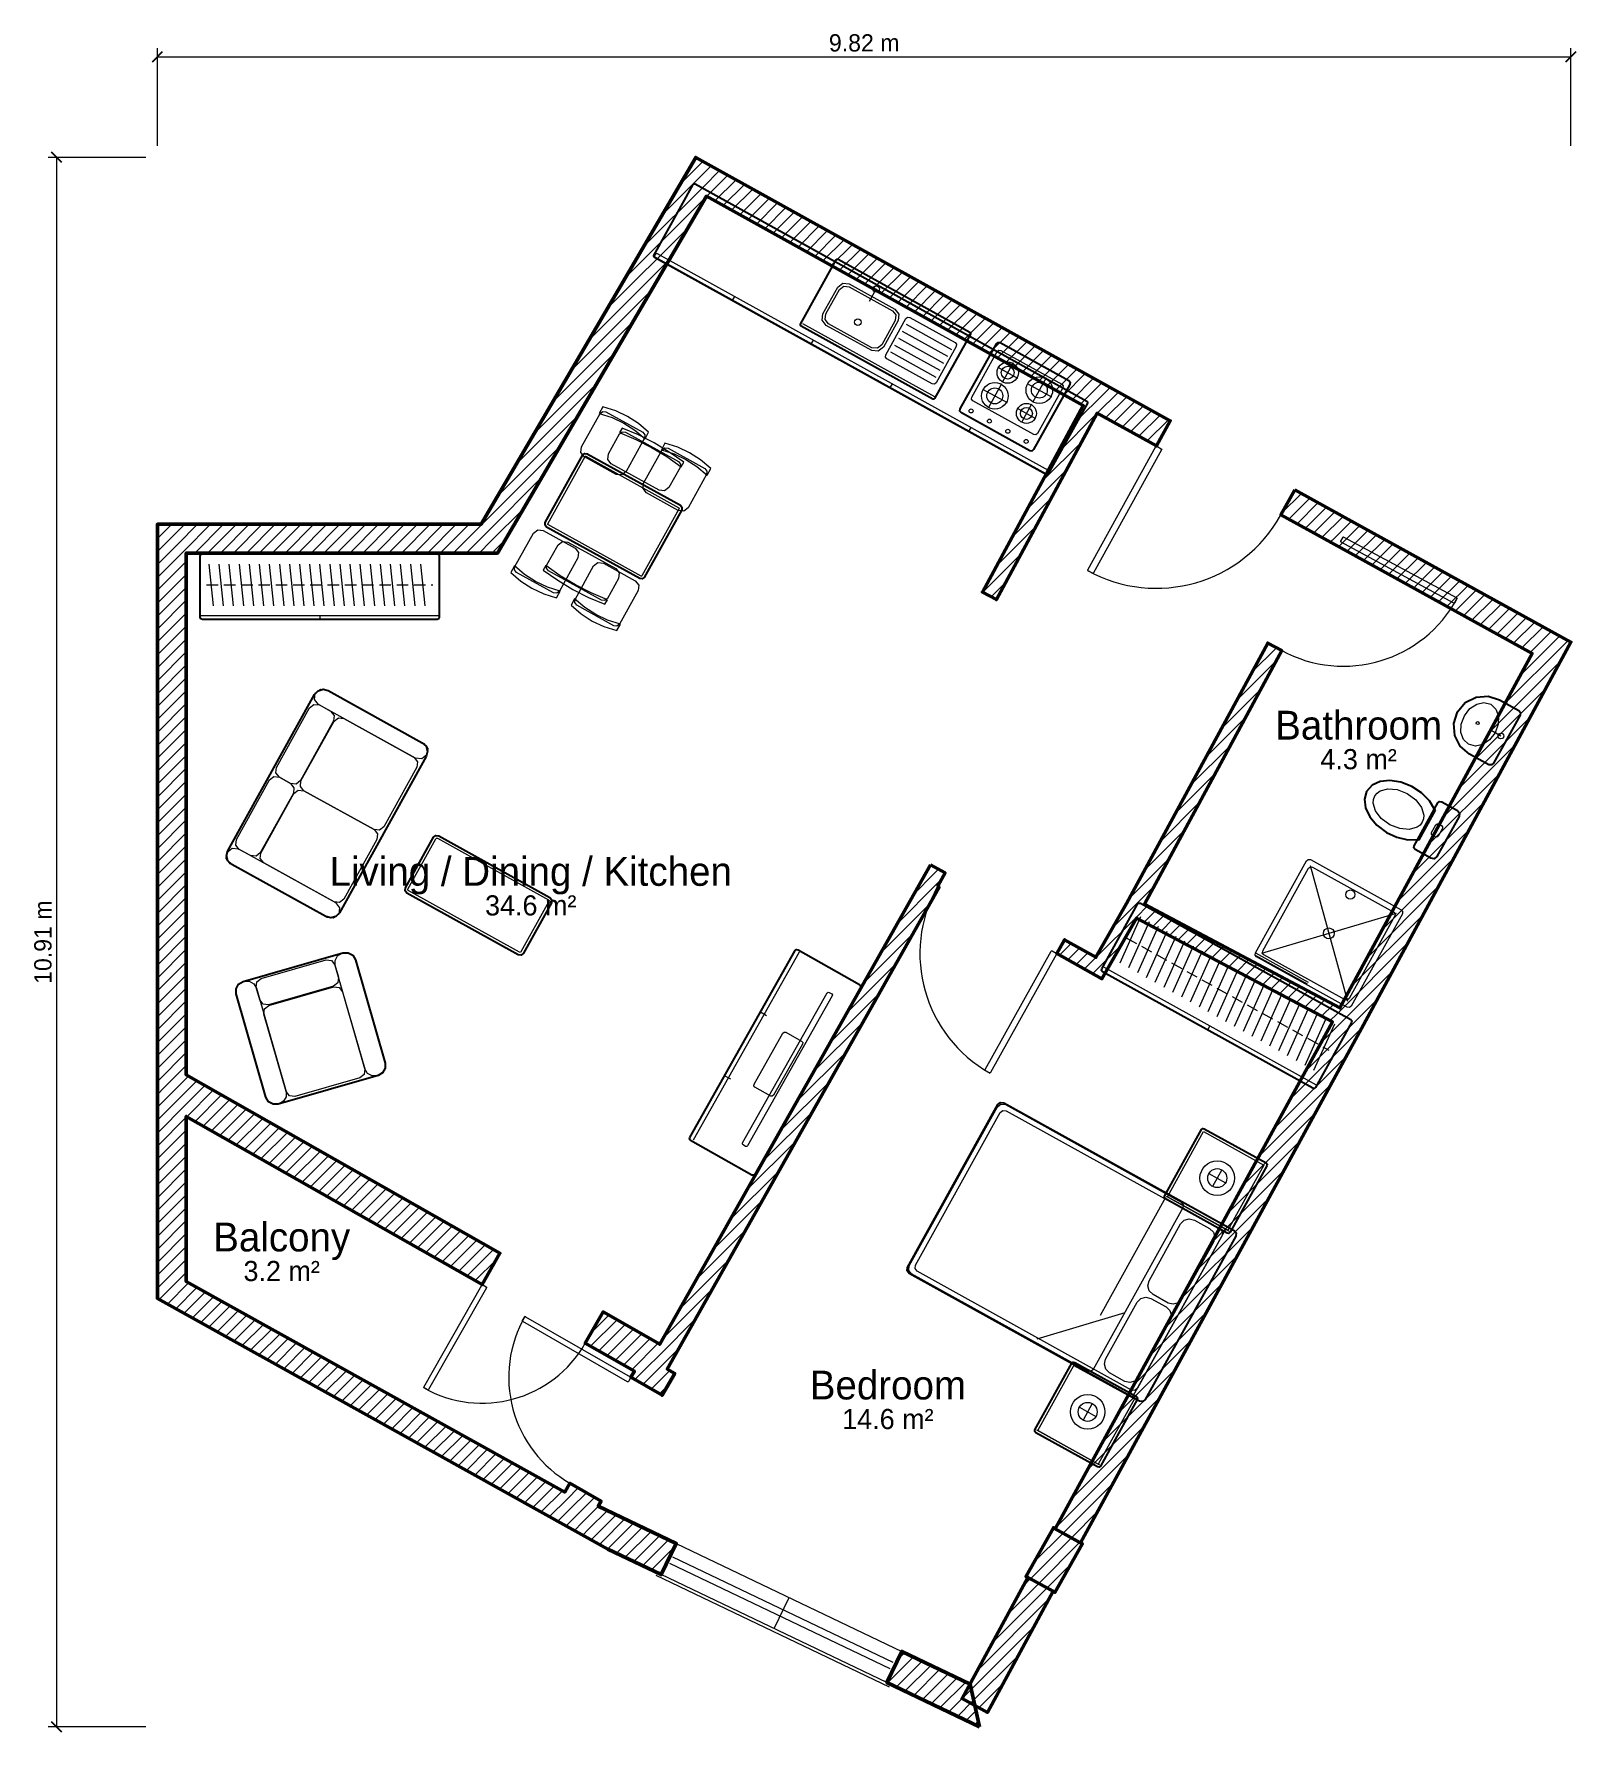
# Model space of a CAD drawing. Header units: centimetres. Extents: x 32 to 1103, y -1214 to -34.
import ezdxf
from ezdxf.enums import TextEntityAlignment as Align

# ---------------------------------------------------------------- set-up
doc = ezdxf.new("R2010")
doc.units = ezdxf.units.CM
doc.linetypes.add('DASHED', pattern=[12, 8, -4])
for name, color, linetype, lineweight in [('A-ANNO-DIMS', 4, 'Continuous', 13), ('A-AREA', 8, 'Continuous', 13), ('A-DOOR', 30, 'Continuous', 25), ('A-FLOR-IDEN', 7, 'Continuous', 18), ('A-FURN', 8, 'Continuous', 13), ('A-GLAZ', 5, 'Continuous', 18), ('A-WALL', 7, 'Continuous', 50), ('A-WALL-PATT', 8, 'Continuous', 9)]:
    doc.layers.add(name, color=color, linetype=linetype, lineweight=lineweight)

# ---------------------------------------------------------------- blocks, each defined once
blk = doc.blocks.new('FP-COUNTER_STRAIGHT-313p1X58p3')
at = {"lineweight": 13}
for p, q in [((-93.93, -25.95), (-93.93, -28.75)), ((-31.31, -25.95), (-31.31, -28.75)), ((31.31, -25.95), (31.31, -28.75)), ((93.93, -25.95), (93.93, -28.75))]:
    blk.add_line(p, q, dxfattribs=at)
at = {"lineweight": 25}
blk.add_lwpolyline([(-155.55, 29.15), (155.55, 29.15), (156.257107, 28.857107), (156.55, 28.15), (156.55, -28.15), (156.257107, -28.857107), (155.55, -29.15), (-155.55, -29.15), (-156.257107, -28.857107), (-156.55, -28.15), (-156.55, 28.15), (-156.257107, 28.857107)], close=True, dxfattribs=at)
at = {"lineweight": 13}
blk.add_lwpolyline([(-155.35, -25.95), (155.35, -25.95), (155.774264, -26.125736), (155.95, -26.55), (155.95, -28.15), (155.774264, -28.574264), (155.35, -28.75), (-155.35, -28.75), (-155.774264, -28.574264), (-155.95, -28.15), (-155.95, -26.55), (-155.774264, -26.125736)], close=True, dxfattribs=at)
blk = doc.blocks.new('FP-KITCHEN_SINK-106p5X53p2')
at = {"lineweight": 18}
blk.add_line((-19.17, 21.36512), (-19.17, 11.46992), dxfattribs=at)
at = {"lineweight": 13}
for p, q in [((10.83, 9.930667), (46.83, 9.930667)), ((10.83, 4.433333), (46.83, 4.433333)), ((10.83, -1.064), (46.83, -1.064)), ((10.83, -6.561333), (46.83, -6.561333)), ((10.83, -12.058667), (46.83, -12.058667)), ((-52.45, -24.4), (52.45, -24.4))]:
    blk.add_line(p, q, dxfattribs=at)
at = {"lineweight": 25}
blk.add_lwpolyline([(-52.25, 26.6), (52.25, 26.6), (52.957107, 26.307107), (53.25, 25.6), (53.25, -25.6), (52.957107, -26.307107), (52.25, -26.6), (-52.25, -26.6), (-52.957107, -26.307107), (-53.25, -25.6), (-53.25, 25.6), (-52.957107, 26.307107)], close=True, dxfattribs=at)
at = {"lineweight": 18}
blk.add_lwpolyline([(-37.23288, 15.428), (-1.10712, 15.428), (3.091058, 13.689058), (4.83, 9.49088), (4.83, -11.61888), (3.091058, -15.817058), (-1.10712, -17.556), (-37.23288, -17.556), (-41.431058, -15.817058), (-43.17, -11.61888), (-43.17, 9.49088), (-41.431058, 13.689058)], close=True, dxfattribs=at)
at = {"lineweight": 13}
for points in [[(-36.37, 13.628), (-1.97, 13.628), (1.565534, 12.163534), (3.03, 8.628), (3.03, -10.756), (1.565534, -14.291534), (-1.97, -15.756), (-36.37, -15.756), (-39.905534, -14.291534), (-41.37, -10.756), (-41.37, 8.628), (-39.905534, 12.163534)], [(10.83, 15.428), (46.83, 15.428), (48.244214, 14.842214), (48.83, 13.428), (48.83, -15.556), (48.244214, -16.970214), (46.83, -17.556), (10.83, -17.556), (9.415786, -16.970214), (8.83, -15.556), (8.83, 13.428), (9.415786, 14.842214)]]:
    blk.add_lwpolyline(points, close=True, dxfattribs=at)
for centre, radius in [((-19.17, 21.36512), 2.2), ((-19.17, -5.02208), 2.30888)]:
    blk.add_circle(centre, radius, dxfattribs=at)
blk = doc.blocks.new('FP-STOVE-58p3X55p8')
at = {"lineweight": 13}
for p, q in [((-20.314003, 12.18672), (-4.789997, 12.18672)), ((-12.552, 19.948723), (-12.552, 4.424717)), ((2.849496, 12.18672), (22.254504, 12.18672)), ((12.552, 21.889224), (12.552, 2.484216)), ((-12.552, 3.408264), (-12.552, -15.996744)), ((12.552, 0.982638), (12.552, -13.571118)), ((-22.254504, -6.29424), (-2.849496, -6.29424)), ((5.275122, -6.29424), (19.828878, -6.29424))]:
    blk.add_line(p, q, dxfattribs=at)
at = {"lineweight": 25}
blk.add_lwpolyline([(-27.15, 27.9), (27.15, 27.9), (28.564214, 27.314214), (29.15, 25.9), (29.15, -25.9), (28.564214, -27.314214), (27.15, -27.9), (-27.15, -27.9), (-28.564214, -27.314214), (-29.15, -25.9), (-29.15, 25.9), (-28.564214, 27.314214)], close=True, dxfattribs=at)
at = {"lineweight": 18}
blk.add_lwpolyline([(-24.15, 23.436), (24.15, 23.436), (25.564214, 22.850214), (26.15, 21.436), (26.15, -14.74), (25.564214, -16.154214), (24.15, -16.74), (-24.15, -16.74), (-25.564214, -16.154214), (-26.15, -14.74), (-26.15, 21.436), (-25.564214, 22.850214)], close=True, dxfattribs=at)
for centre, radius in [((-12.552, 12.18672), 7.392384), ((12.552, 12.18672), 9.24048), ((-12.552, -6.29424), 9.24048), ((12.552, -6.29424), 6.93036)]:
    blk.add_circle(centre, radius, dxfattribs=at)
at = {"lineweight": 13}
for centre, radius in [((-12.552, 12.18672), 4.43543), ((12.552, 12.18672), 5.544288), ((-12.552, -6.29424), 5.544288), ((12.552, -6.29424), 4.158216), ((-21.8625, -23.436), 1.395), ((-7.2875, -23.436), 1.395), ((7.2875, -23.436), 1.395), ((21.8625, -23.436), 1.395)]:
    blk.add_circle(centre, radius, dxfattribs=at)
blk = doc.blocks.new('FP-WARDROBE_2-166p1X45p6')
at = {"lineweight": 13}
for p, q in [((-77.05, 15.64904), (-74.05, -13.41304)), ((-70.05, 15.64904), (-67.05, -13.41304)), ((-63.05, 15.64904), (-60.05, -13.41304)), ((-56.05, 15.64904), (-53.05, -13.41304)), ((-49.05, 15.64904), (-46.05, -13.41304)), ((-42.05, 15.64904), (-39.05, -13.41304)), ((-35.05, 15.64904), (-32.05, -13.41304)), ((-28.05, 15.64904), (-25.05, -13.41304)), ((-21.05, 15.64904), (-18.05, -13.41304)), ((-14.05, 15.64904), (-11.05, -13.41304)), ((-7.05, 15.64904), (-4.05, -13.41304)), ((-0.05, 15.64904), (2.95, -13.41304)), ((6.95, 15.64904), (9.95, -13.41304)), ((13.95, 15.64904), (16.95, -13.41304)), ((20.95, 15.64904), (23.95, -13.41304)), ((27.95, 15.64904), (30.95, -13.41304)), ((34.95, 15.64904), (37.95, -13.41304)), ((41.95, 15.64904), (44.95, -13.41304)), ((48.95, 15.64904), (51.95, -13.41304)), ((55.95, 15.64904), (58.95, -13.41304)), ((62.95, 15.64904), (65.95, -13.41304)), ((69.95, 15.64904), (72.95, -13.41304)), ((-82.55, -20.064), (82.55, -20.064)), ((0, -20.064), (0, -22.8))]:
    blk.add_line(p, q, dxfattribs=at)
at = {"linetype": 'DASHED', "lineweight": 13}
blk.add_line((-78.55, 1.118), (78.55, 1.118), dxfattribs=at)
at = {"lineweight": 25}
blk.add_lwpolyline([(-81.55, 22.8), (81.55, 22.8), (82.61066, 22.36066), (83.05, 21.3), (83.05, -21.3), (82.61066, -22.36066), (81.55, -22.8), (-81.55, -22.8), (-82.61066, -22.36066), (-83.05, -21.3), (-83.05, 21.3), (-82.61066, 22.36066)], close=True, dxfattribs=at)
blk = doc.blocks.new('FP-DINING_TABLE_4-78p6X116p6')
at = {"lineweight": 18}
for points in [[(-24.5, 52.8545), (-12.25, 54.104797), (0, 54.521562), (12.25, 54.104797), (24.5, 52.8545), (24.5, 56.4109), (12.25, 57.74455), (0, 58.1891), (-12.25, 57.74455), (-24.5, 56.4109)], [(-21, 55.07725), (21, 55.07725), (23.12132, 54.19857), (24, 52.07725), (24, 36.15), (22.535534, 32.614466), (19, 31.15), (-19, 31.15), (-22.535534, 32.614466), (-24, 36.15), (-24, 52.07725), (-23.12132, 54.19857)], [(21, -55.07725), (-21, -55.07725), (-23.12132, -54.19857), (-24, -52.07725), (-24, -36.15), (-22.535534, -32.614466), (-19, -31.15), (19, -31.15), (22.535534, -32.614466), (24, -36.15), (24, -52.07725), (23.12132, -54.19857)], [(24.5, -52.8545), (12.25, -54.104797), (0, -54.521562), (-12.25, -54.104797), (-24.5, -52.8545), (-24.5, -56.4109), (-12.25, -57.74455), (0, -58.1891), (12.25, -57.74455), (24.5, -56.4109)]]:
    blk.add_lwpolyline(points, close=True, dxfattribs=at)
at = {"lineweight": 25}
blk.add_lwpolyline([(-36.968, 29.15), (36.968, 29.15), (38.616973, 28.466973), (39.3, 26.818), (39.3, -26.818), (38.616973, -28.466973), (36.968, -29.15), (-36.968, -29.15), (-38.616973, -28.466973), (-39.3, -26.818), (-39.3, 26.818), (-38.616973, 28.466973)], close=True, dxfattribs=at)
at = {"lineweight": 13}
blk.add_lwpolyline([(-36.968, 27.15), (36.968, 27.15), (37.202759, 27.052759), (37.3, 26.818), (37.3, -26.818), (37.202759, -27.052759), (36.968, -27.15), (-36.968, -27.15), (-37.202759, -27.052759), (-37.3, -26.818), (-37.3, 26.818), (-37.202759, 27.052759)], close=True, dxfattribs=at)
blk = doc.blocks.new('FP-DINING_CHAIR-36p8X39p3')
at = {"lineweight": 18}
for points in [[(-18.164, 12.45024), (-9.082, 14.25411), (0, 14.8554), (9.082, 14.25411), (18.164, 12.45024), (18.164, 17.581248), (9.082, 19.505376), (0, 20.146752), (-9.082, 19.505376), (-18.164, 17.581248)], [(-14.664, 15.65712), (14.664, 15.65712), (16.78532, 14.77844), (17.664, 12.65712), (17.664, -13.864), (16.199534, -17.399534), (12.664, -18.864), (-12.664, -18.864), (-16.199534, -17.399534), (-17.664, -13.864), (-17.664, 12.65712), (-16.78532, 14.77844)]]:
    blk.add_lwpolyline(points, close=True, dxfattribs=at)
blk = doc.blocks.new('FP-SOFA_3-138p2X88p7')
at = {"lineweight": 25}
blk.add_lwpolyline([(-62.1, 44.35), (62.1, 44.35), (65.6, 43.412178), (68.162178, 40.85), (69.1, 37.35), (69.1, -37.35), (68.162178, -40.85), (65.6, -43.412178), (62.1, -44.35), (-62.1, -44.35), (-65.6, -43.412178), (-68.162178, -40.85), (-69.1, -37.35), (-69.1, 37.35), (-68.162178, 40.85), (-65.6, 43.412178)], close=True, dxfattribs=at)
at = {"lineweight": 18}
for points in [[(-63.2265, 44.35), (-59.073308, 42.629692), (-57.353, 38.4765), (-57.353, -38.4765), (-59.073308, -42.629692), (-63.2265, -44.35), (-67.379692, -42.629692), (-69.1, -38.4765), (-69.1, 38.4765), (-67.379692, 42.629692)], [(-52.353, 42.85), (-5, 42.85), (-1.464466, 41.385534), (0, 37.85), (0, 28.949), (-1.464466, 25.413466), (-5, 23.949), (-52.353, 23.949), (-55.888534, 25.413466), (-57.353, 28.949), (-57.353, 37.85), (-55.888534, 41.385534)], [(5, 42.85), (52.353, 42.85), (55.888534, 41.385534), (57.353, 37.85), (57.353, 28.949), (55.888534, 25.413466), (52.353, 23.949), (5, 23.949), (1.464466, 25.413466), (0, 28.949), (0, 37.85), (1.464466, 41.385534)], [(63.2265, 44.35), (67.379692, 42.629692), (69.1, 38.4765), (69.1, -38.4765), (67.379692, -42.629692), (63.2265, -44.35), (59.073308, -42.629692), (57.353, -38.4765), (57.353, 38.4765), (59.073308, 42.629692)], [(-52.353, 23.449), (-5, 23.449), (-1.464466, 21.984534), (0, 18.449), (0, -37.35), (-1.464466, -40.885534), (-5, -42.35), (-52.353, -42.35), (-55.888534, -40.885534), (-57.353, -37.35), (-57.353, 18.449), (-55.888534, 21.984534)], [(5, 23.449), (52.353, 23.449), (55.888534, 21.984534), (57.353, 18.449), (57.353, -37.35), (55.888534, -40.885534), (52.353, -42.35), (5, -42.35), (1.464466, -40.885534), (0, -37.35), (0, 18.449), (1.464466, 21.984534)]]:
    blk.add_lwpolyline(points, close=True, dxfattribs=at)
blk = doc.blocks.new('FP-ARMCHAIR-86p2X88p7')
at = {"lineweight": 25}
blk.add_lwpolyline([(-36.1, 44.35), (36.1, 44.35), (39.6, 43.412178), (42.162178, 40.85), (43.1, 37.35), (43.1, -37.35), (42.162178, -40.85), (39.6, -43.412178), (36.1, -44.35), (-36.1, -44.35), (-39.6, -43.412178), (-42.162178, -40.85), (-43.1, -37.35), (-43.1, 37.35), (-42.162178, 40.85), (-39.6, 43.412178)], close=True, dxfattribs=at)
at = {"lineweight": 18}
for points in [[(-36.1, 44.35), (-35.446, 44.35), (-31.946, 43.412178), (-29.383822, 40.85), (-28.446, 37.35), (-28.446, -37.35), (-29.383822, -40.85), (-31.946, -43.412178), (-35.446, -44.35), (-36.1, -44.35), (-39.6, -43.412178), (-42.162178, -40.85), (-43.1, -37.35), (-43.1, 37.35), (-42.162178, 40.85), (-39.6, 43.412178)], [(-23.446, 42.85), (23.446, 42.85), (26.981534, 41.385534), (28.446, 37.85), (28.446, 28.949), (26.981534, 25.413466), (23.446, 23.949), (-23.446, 23.949), (-26.981534, 25.413466), (-28.446, 28.949), (-28.446, 37.85), (-26.981534, 41.385534)], [(35.446, 44.35), (36.1, 44.35), (39.6, 43.412178), (42.162178, 40.85), (43.1, 37.35), (43.1, -37.35), (42.162178, -40.85), (39.6, -43.412178), (36.1, -44.35), (35.446, -44.35), (31.946, -43.412178), (29.383822, -40.85), (28.446, -37.35), (28.446, 37.35), (29.383822, 40.85), (31.946, 43.412178)], [(-23.446, 23.449), (23.446, 23.449), (26.981534, 21.984534), (28.446, 18.449), (28.446, -37.35), (26.981534, -40.885534), (23.446, -42.35), (-23.446, -42.35), (-26.981534, -40.885534), (-28.446, -37.35), (-28.446, 18.449), (-26.981534, 21.984534)]]:
    blk.add_lwpolyline(points, close=True, dxfattribs=at)
blk = doc.blocks.new('FP-COFFEE_TABLE-93p8X45p6')
at = {"lineweight": 25}
blk.add_lwpolyline([(-44.164, 22.8), (44.164, 22.8), (46.098644, 21.998644), (46.9, 20.064), (46.9, -20.064), (46.098644, -21.998644), (44.164, -22.8), (-44.164, -22.8), (-46.098644, -21.998644), (-46.9, -20.064), (-46.9, 20.064), (-46.098644, 21.998644)], close=True, dxfattribs=at)
at = {"lineweight": 13}
blk.add_lwpolyline([(-44.164, 20.8), (44.164, 20.8), (44.684431, 20.584431), (44.9, 20.064), (44.9, -20.064), (44.684431, -20.584431), (44.164, -20.8), (-44.164, -20.8), (-44.684431, -20.584431), (-44.9, -20.064), (-44.9, 20.064), (-44.684431, 20.584431)], close=True, dxfattribs=at)
blk = doc.blocks.new('FP-TV_UNIT-152p1X52')
at = {"lineweight": 13}
for p, q in [((-75.05, -23), (75.05, -23)), ((-25.35, -21), (-25.35, -26)), ((25.35, -21), (25.35, -26))]:
    blk.add_line(p, q, dxfattribs=at)
at = {"lineweight": 25}
blk.add_lwpolyline([(-74.55, 26), (74.55, 26), (75.61066, 25.56066), (76.05, 24.5), (76.05, -24.5), (75.61066, -25.56066), (74.55, -26), (-74.55, -26), (-75.61066, -25.56066), (-76.05, -24.5), (-76.05, 24.5), (-75.61066, 25.56066)], close=True, dxfattribs=at)
at = {"lineweight": 18}
blk.add_lwpolyline([(-59.84, 11.86), (59.84, 11.86), (60.547107, 11.567107), (60.84, 10.86), (60.84, 8.86), (60.547107, 8.152893), (59.84, 7.86), (-59.84, 7.86), (-60.547107, 8.152893), (-60.84, 8.86), (-60.84, 10.86), (-60.547107, 11.567107)], close=True, dxfattribs=at)
at = {"lineweight": 13}
blk.add_lwpolyline([(-20.4024, 10.36), (20.4024, 10.36), (21.46306, 9.92066), (21.9024, 8.86), (21.9024, -3.74), (21.46306, -4.80066), (20.4024, -5.24), (-20.4024, -5.24), (-21.46306, -4.80066), (-21.9024, -3.74), (-21.9024, 8.86), (-21.46306, 9.92066)], close=True, dxfattribs=at)
blk = doc.blocks.new('FP-BED_DOUBLE-135p6X188p9')
at = {"lineweight": 18}
blk.add_line((19.1196, 52.8365), (64.732, 8.2241), dxfattribs=at)
at = {"lineweight": 13}
blk.add_line((-64.732, 38.669), (29.03685, 38.669), dxfattribs=at)
at = {"lineweight": 25}
blk.add_lwpolyline([(-64.8, 94.45), (64.8, 94.45), (66.92132, 93.57132), (67.8, 91.45), (67.8, -91.45), (66.92132, -93.57132), (64.8, -94.45), (-64.8, -94.45), (-66.92132, -93.57132), (-67.8, -91.45), (-67.8, 91.45), (-66.92132, 93.57132)], close=True, dxfattribs=at)
at = {"lineweight": 18}
for points in [[(-64.8, 94.45), (64.8, 94.45), (66.92132, 93.57132), (67.8, 91.45), (67.8, 86.9495), (67.507107, 86.242393), (66.8, 85.9495), (-66.8, 85.9495), (-67.507107, 86.242393), (-67.8, 86.9495), (-67.8, 91.45), (-66.92132, 93.57132)], [(-60.732, 85.9495), (60.732, 85.9495), (62.85332, 85.07082), (63.732, 82.9495), (63.732, -87.382), (62.85332, -89.50332), (60.732, -90.382), (-60.732, -90.382), (-62.85332, -89.50332), (-63.732, -87.382), (-63.732, 82.9495), (-62.85332, 85.07082)], [(-53.732, 82.9495), (-8.5, 82.9495), (-5, 82.011678), (-2.437822, 79.4495), (-1.5, 75.9495), (-1.5, 63.8365), (-2.437822, 60.3365), (-5, 57.774322), (-8.5, 56.8365), (-53.732, 56.8365), (-57.232, 57.774322), (-59.794178, 60.3365), (-60.732, 63.8365), (-60.732, 75.9495), (-59.794178, 79.4495), (-57.232, 82.011678)], [(8.5, 82.9495), (53.732, 82.9495), (57.232, 82.011678), (59.794178, 79.4495), (60.732, 75.9495), (60.732, 63.8365), (59.794178, 60.3365), (57.232, 57.774322), (53.732, 56.8365), (8.5, 56.8365), (5, 57.774322), (2.437822, 60.3365), (1.5, 63.8365), (1.5, 75.9495), (2.437822, 79.4495), (5, 82.011678)], [(-64.2, 52.8365), (64.2, 52.8365), (66.32132, 51.95782), (67.2, 49.8365), (67.2, -89.85), (66.028427, -92.678427), (63.2, -93.85), (-63.2, -93.85), (-66.028427, -92.678427), (-67.2, -89.85), (-67.2, 49.8365), (-66.32132, 51.95782)]]:
    blk.add_lwpolyline(points, close=True, dxfattribs=at)
blk = doc.blocks.new('FP-NIGHTSTAND-52X55p8')
at = {"lineweight": 13}
for p, q in [((-6.6, 2.232), (6.6, 2.232)), ((0, 8.832), (0, -4.368)), ((-25, -25.9), (25, -25.9))]:
    blk.add_line(p, q, dxfattribs=at)
at = {"lineweight": 25}
blk.add_lwpolyline([(-24.5, 27.9), (24.5, 27.9), (25.56066, 27.46066), (26, 26.4), (26, -26.4), (25.56066, -27.46066), (24.5, -27.9), (-24.5, -27.9), (-25.56066, -27.46066), (-26, -26.4), (-26, 26.4), (-25.56066, 27.46066)], close=True, dxfattribs=at)
at = {"lineweight": 13}
blk.add_lwpolyline([(-24, 25.9), (24, 25.9), (24, -25.9), (-24, -25.9)], close=True, dxfattribs=at)
at = {"lineweight": 18}
blk.add_circle((0, 2.232), 12, dxfattribs=at)
at = {"lineweight": 13}
blk.add_circle((0, 2.232), 6.6, dxfattribs=at)
blk = doc.blocks.new('FP-WARDROBE_2-169p9X54p5')
at = {"lineweight": 13}
for p, q in [((-78.95, 18.9278), (-75.95, -16.1578)), ((-71.95, 18.9278), (-68.95, -16.1578)), ((-64.95, 18.9278), (-61.95, -16.1578)), ((-57.95, 18.9278), (-54.95, -16.1578)), ((-50.95, 18.9278), (-47.95, -16.1578)), ((-43.95, 18.9278), (-40.95, -16.1578)), ((-36.95, 18.9278), (-33.95, -16.1578)), ((-29.95, 18.9278), (-26.95, -16.1578)), ((-22.95, 18.9278), (-19.95, -16.1578)), ((-15.95, 18.9278), (-12.95, -16.1578)), ((-8.95, 18.9278), (-5.95, -16.1578)), ((-1.95, 18.9278), (1.05, -16.1578)), ((5.05, 18.9278), (8.05, -16.1578)), ((12.05, 18.9278), (15.05, -16.1578)), ((19.05, 18.9278), (22.05, -16.1578)), ((26.05, 18.9278), (29.05, -16.1578)), ((33.05, 18.9278), (36.05, -16.1578)), ((40.05, 18.9278), (43.05, -16.1578)), ((47.05, 18.9278), (50.05, -16.1578)), ((54.05, 18.9278), (57.05, -16.1578)), ((61.05, 18.9278), (64.05, -16.1578)), ((68.05, 18.9278), (71.05, -16.1578)), ((75.05, 18.9278), (78.05, -16.1578)), ((-84.45, -23.98), (84.45, -23.98)), ((0, -23.98), (0, -27.25))]:
    blk.add_line(p, q, dxfattribs=at)
at = {"linetype": 'DASHED', "lineweight": 13}
blk.add_line((-80.45, 1.385), (80.45, 1.385), dxfattribs=at)
at = {"lineweight": 25}
blk.add_lwpolyline([(-83.45, 27.25), (83.45, 27.25), (84.51066, 26.81066), (84.95, 25.75), (84.95, -25.75), (84.51066, -26.81066), (83.45, -27.25), (-83.45, -27.25), (-84.51066, -26.81066), (-84.95, -25.75), (-84.95, 25.75), (-84.51066, 26.81066)], close=True, dxfattribs=at)
blk = doc.blocks.new('FP-SHOWER-76p1X77p3')
at = {"lineweight": 13}
for p, q in [((-34.245, 34.845), (34.245, -34.845)), ((34.245, 34.845), (-34.245, -34.845)), ((-38.05, -36.65), (3.805, -36.65))]:
    blk.add_line(p, q, dxfattribs=at)
at = {"lineweight": 18}
blk.add_line((-38.05, -38.05), (3.805, -38.05), dxfattribs=at)
blk.add_lwpolyline([(-36.05, 38.65), (36.05, 38.65), (37.464214, 38.064214), (38.05, 36.65), (38.05, -36.65), (37.464214, -38.064214), (36.05, -38.65), (-36.05, -38.65), (-37.464214, -38.064214), (-38.05, -36.65), (-38.05, 36.65), (-37.464214, 38.064214)], close=True, dxfattribs=at)
at = {"lineweight": 13}
blk.add_lwpolyline([(-32.245, 34.845), (32.245, 34.845), (33.659214, 34.259214), (34.245, 32.845), (34.245, -32.845), (33.659214, -34.259214), (32.245, -34.845), (-32.245, -34.845), (-33.659214, -34.259214), (-34.245, -32.845), (-34.245, 32.845), (-33.659214, 34.259214)], close=True, dxfattribs=at)
blk.add_circle((0, 30.845), 3.2, dxfattribs=at)
at = {"lineweight": 18}
blk.add_circle((0, 0), 3.805, dxfattribs=at)
blk = doc.blocks.new('FP-TOILET-38X64p6')
at = {"lineweight": 25}
for points in [[(-16, 32.3), (16, 32.3), (18.12132, 31.42132), (19, 29.3), (19, 16.858), (18.414214, 15.443786), (17, 14.858), (-17, 14.858), (-18.414214, 15.443786), (-19, 16.858), (-19, 29.3), (-18.12132, 31.42132)], [(-11.78, 15.858), (-11.78, 15.258333), (-15.451274, 9.002906), (-17.632509, 1.570597), (-18.224375, -6.48386), (-17.127537, -14.605728), (-14.417266, -21.853956), (-10.447153, -27.438196), (-5.535347, -31.029769), (0, -32.3), (5.535347, -31.029769), (10.447153, -27.438196), (14.417266, -21.853956), (17.127537, -14.605728), (18.224375, -6.48386), (17.632509, 1.570597), (15.451274, 9.002906), (11.78, 15.258333), (11.78, 15.858)]]:
    blk.add_lwpolyline(points, close=True, dxfattribs=at)
at = {"lineweight": 13}
blk.add_lwpolyline([(-3.06, 26.1953), (3.06, 26.1953), (4.12066, 25.75596), (4.56, 24.6953), (4.56, 22.4627), (4.12066, 21.40204), (3.06, 20.9627), (-3.06, 20.9627), (-4.12066, 21.40204), (-4.56, 22.4627), (-4.56, 24.6953), (-4.12066, 25.75596)], close=True, dxfattribs=at)
at = {"lineweight": 18}
blk.add_lwpolyline([(12.4032, -6.949629), (11.428495, -14.297773), (8.770387, -20.298345), (4.827885, -24.344043), (2.499677, -25.444032), (0, -25.827565), (-2.499677, -25.444032), (-4.827885, -24.344043), (-8.770387, -20.298345), (-11.428495, -14.297773), (-12.4032, -6.949629), (-11.428495, 0.398516), (-8.770387, 6.399088), (-4.827885, 10.444785), (-2.499677, 11.544775), (0, 11.928307), (2.499677, 11.544775), (4.827885, 10.444785), (8.770387, 6.399088), (11.428495, 0.398516)], close=True, dxfattribs=at)
blk = doc.blocks.new('FP-BASIN-43p1X39p3')
at = {"lineweight": 18}
blk.add_line((0, 14.934), (0, 6.288), dxfattribs=at)
at = {"lineweight": 25}
blk.add_lwpolyline([(-19.05, 19.65), (19.05, 19.65), (20.817767, 18.917767), (21.55, 17.15), (21.55, 1.9), (19.909604, -6.346828), (15.238151, -13.338151), (8.246828, -18.009604), (0, -19.65), (-8.246828, -18.009604), (-15.238151, -13.338151), (-19.909604, -6.346828), (-21.55, 1.9), (-21.55, 17.15), (-20.817767, 18.917767)], close=True, dxfattribs=at)
at = {"lineweight": 18}
blk.add_lwpolyline([(15.947, -1.965), (14.693806, -6.707173), (11.276232, -10.579682), (6.207292, -13.190599), (0, -14.148), (-6.207292, -13.190599), (-11.276232, -10.579682), (-14.693806, -6.707173), (-15.947, -1.965), (-14.693806, 2.777173), (-11.276232, 6.649682), (-6.207292, 9.260599), (0, 10.218), (6.207292, 9.260599), (11.276232, 6.649682), (14.693806, 2.777173)], close=True, dxfattribs=at)
at = {"lineweight": 13}
for centre, radius in [((0, 14.934), 2), ((0, -3.537), 1.0775)]:
    blk.add_circle(centre, radius, dxfattribs=at)

msp = doc.modelspace()

# ---------------------------------------------------------------- hatches: boundary and pattern name
at = {"layer": 'A-WALL-PATT'}
h = msp.add_hatch(dxfattribs=at)
h.set_pattern_fill('ANSI31', color=256, scale=2)
h.paths.add_polyline_path([(342.85387, -374.93), (491.935432, -120.029324), (499.324568, -147.010676), (354.32613, -394.93)])
h = msp.add_hatch(dxfattribs=at)
h.set_pattern_fill('ANSI31', color=256, scale=2)
h.paths.add_polyline_path([(491.935432, -120.029324), (775.555296, -277.547798), (765.844704, -295.032202), (499.324568, -147.010676)])
h = msp.add_hatch(dxfattribs=at)
h.set_pattern_fill('ANSI31', color=256, scale=2)
h.paths.add_polyline_path([(775.542794, -277.540866), (821.561347, -303.012918), (811.875759, -320.511185), (765.857206, -295.039134)])
h.paths.add_polyline_path([(908.090281, -350.908154), (942.872794, -370.160866), (933.187206, -387.659134), (898.404692, -368.406421)])
h = msp.add_hatch(dxfattribs=at)
h.set_pattern_fill('ANSI31', color=256, scale=2)
h.paths.add_polyline_path([(770.752699, -297.758033), (700.758283, -427.235534), (691.081717, -422.004466), (761.135653, -292.416862)])
h = msp.add_hatch(dxfattribs=at)
h.set_pattern_fill('ANSI31', color=256, scale=2)
h.paths.add_polyline_path([(118.03, -374.93), (342.85387, -374.93), (354.32613, -394.93), (138.03, -394.93)])
h = msp.add_hatch(dxfattribs=at)
h.set_pattern_fill('ANSI31', color=256, scale=2)
h.paths.add_polyline_path([(138.03, -394.93), (138.03, -766.25), (118.03, -766.25), (118.03, -374.93)])
h = msp.add_hatch(dxfattribs=at)
h.set_pattern_fill('ANSI31', color=256, scale=2)
h.paths.add_polyline_path([(942.859587, -370.153569), (1099.858846, -456.746107), (1072.821154, -464.673893), (933.200413, -387.666431)])
h = msp.add_hatch(dxfattribs=at)
h.set_pattern_fill('ANSI31', color=256, scale=2)
h.paths.add_polyline_path([(898.929896, -462.686363), (803.536782, -638.89183), (796.06, -641.15), (791.25412, -638.474611), (889.2565, -457.449435)])
h = msp.add_hatch(dxfattribs=at)
h.set_pattern_fill('ANSI31', color=256, scale=2)
h.paths.add_polyline_path([(1099.858846, -456.746107), (954.423363, -725.302014), (936.836637, -715.777986), (1072.821154, -464.673893)])
h = msp.add_hatch(dxfattribs=at)
h.set_pattern_fill('ANSI31', color=256, scale=2)
h.paths.add_polyline_path([(660.861101, -627.45131), (472.140966, -961.904286), (474.726469, -963.426374), (466.48, -958.71), (466.972532, -944.610383), (654.918899, -611.52869)])
h = msp.add_hatch(dxfattribs=at)
h.set_pattern_fill('ANSI31', color=256, scale=2)
h.paths.add_polyline_path([(774.039553, -690.70743), (742.75569, -673.22269), (748.122329, -663.620649), (769.900447, -675.79257)])
h.paths.add_polyline_path([(660.272905, -625.87519), (654.918899, -611.52869), (665.10832, -617.223619)])
h = msp.add_hatch(dxfattribs=at)
h.set_pattern_fill('ANSI31', color=256, scale=2)
h.paths.add_polyline_path([(798.187566, -648.506046), (774.039553, -690.70743), (769.900447, -675.79257), (791.25412, -638.474611), (796.06, -641.15)])
h = msp.add_hatch(dxfattribs=at)
h.set_pattern_fill('ANSI31', color=256, scale=2)
h.paths.add_polyline_path([(803.536782, -638.89183), (939.416044, -711.014947), (934.177646, -720.687983), (798.187566, -648.506046), (796.06, -641.15)])
h = msp.add_hatch(dxfattribs=at)
h.set_pattern_fill('ANSI31', color=256, scale=2)
h.paths.add_polyline_path([(954.405433, -725.334974), (759.195433, -1082.594974), (741.644567, -1073.005026), (936.854567, -715.745026)])
h = msp.add_hatch(dxfattribs=at)
h.set_pattern_fill('ANSI31', color=256, scale=2)
h.paths.add_polyline_path([(138.03, -766.25), (138.03, -901.110432), (118.03, -912.869568), (118.03, -766.25)])
h = msp.add_hatch(dxfattribs=at)
h.set_pattern_fill('ANSI31', color=256, scale=2)
h.paths.add_polyline_path([(138.03, -757.556816), (355.899745, -881.448709), (343.5418, -903.18074), (138.03, -786.316208)])
h.paths.add_polyline_path([(427.52852, -922.180498), (466.972532, -944.610383), (466.48, -958.71), (449.375266, -963.363068), (415.170574, -943.912529)])
h = msp.add_hatch(dxfattribs=at)
h.set_pattern_fill('ANSI31', color=256, scale=2)
h.paths.add_polyline_path([(430.867594, -1086.939958), (118.03, -912.869568), (138.03, -901.110432), (400.967186, -1047.415029), (406.9, -1062.16)])
h = msp.add_hatch(dxfattribs=at)
h.set_pattern_fill('ANSI31', color=256, scale=2)
h.paths.add_polyline_path([(474.726469, -963.426374), (477.311971, -964.948461), (468.58479, -980.101648), (446.920848, -967.624725), (449.375266, -963.363068), (466.48, -958.71)])
h.paths.add_polyline_path([(426.21316, -1053.672396), (424.213254, -1057.144875), (406.9, -1062.16), (400.967186, -1047.415029), (404.549218, -1041.195473)])
h = msp.add_hatch(dxfattribs=at)
h.set_pattern_fill('ANSI31', color=256, scale=2)
h.paths.add_polyline_path([(689.075181, -1210.567013), (624.692926, -1179.741472), (635.057168, -1158.094706), (682.464819, -1180.792987)])
h.paths.add_polyline_path([(468.024456, -1104.730269), (430.867594, -1086.939958), (406.9, -1062.16), (424.213254, -1057.144875), (478.388698, -1083.083503)])
h = msp.add_hatch(dxfattribs=at)
h.set_pattern_fill('ANSI31', color=256, scale=2)
h.paths.add_polyline_path([(759.815141, -1083.023827), (760.434849, -1083.452681), (741.424849, -1117.132681), (740.813192, -1116.689034), (722.006808, -1106.270966), (721.395151, -1105.827319), (740.405151, -1072.147319), (741.024859, -1072.576173)])
h = msp.add_hatch(dxfattribs=at)
h.set_pattern_fill('ANSI31', color=256, scale=2)
h.paths.add_polyline_path([(740.201535, -1116.245388), (694.561535, -1200.445388), (676.978465, -1190.914612), (722.618465, -1106.714612)])

# ---------------------------------------------------------------- linework, layer by layer
at = {"layer": 'A-ANNO-DIMS', "lineweight": 25}
for p, q in [((114.494466, -53.564858), (121.565534, -46.49379)), ((1096.323312, -53.564858), (1103.39438, -46.49379)), ((51.565534, -123.564858), (44.494466, -116.49379)), ((51.565534, -1214.102547), (44.494466, -1207.031479))]:
    msp.add_line(p, q, dxfattribs=at)
at = {"layer": 'A-ANNO-DIMS'}
for p, q in [((118.03, -112.029324), (118.03, -44.029324)), ((1099.858846, -112.029324), (1099.858846, -44.029324)), ((118.03, -50.029324), (1099.858846, -50.029324)), ((110.03, -120.029324), (42.03, -120.029324)), ((48.03, -1210.567013), (48.03, -120.029324)), ((110.03, -1210.567013), (42.03, -1210.567013))]:
    msp.add_line(p, q, dxfattribs=at)
at = {"layer": 'A-DOOR', "lineweight": 18}
for points in [[(812.313215, -320.753325), (815.332104, -322.424331), (815.570512, -322.723678), (815.527421, -323.103928), (768.116464, -408.757948), (767.817118, -408.996356), (767.436868, -408.953265), (764.417979, -407.282259), (764.179572, -406.982912), (764.222662, -406.602662), (811.633619, -320.948642), (811.932966, -320.710235)], [(1020.685412, -426.82769), (1019.233354, -429.509859), (1018.936248, -429.751053), (1018.555612, -429.711517), (940.289047, -387.340009), (940.047853, -387.042902), (940.087389, -386.662267), (941.539446, -383.980098), (941.836553, -383.738904), (942.217188, -383.77844), (1020.483754, -426.149948), (1020.724948, -426.447055)], [(695.922204, -755.99276), (693.059486, -754.39277), (692.822313, -754.092445), (692.866968, -753.712376), (738.776122, -671.57128), (739.076447, -671.334106), (739.456516, -671.378762), (742.319234, -672.978752), (742.556407, -673.279077), (742.511752, -673.659146), (696.602598, -755.800242), (696.302273, -756.037415)], [(343.97644, -903.427899), (346.330454, -904.766512), (346.5654, -905.068583), (346.517936, -905.448311), (306.280464, -976.207805), (305.978393, -976.442751), (305.598665, -976.395287), (303.244651, -975.056674), (303.009705, -974.754603), (303.05717, -974.374874), (343.294641, -903.615381), (343.596712, -903.380435)], [(446.67131, -968.058004), (445.263663, -970.50213), (444.960308, -970.735416), (444.580846, -970.68587), (371.876656, -928.813317), (371.643369, -928.509962), (371.692915, -928.1305), (373.100562, -925.686374), (373.403917, -925.453087), (373.783379, -925.502633), (446.487569, -967.375187), (446.720856, -967.678541)]]:
    msp.add_lwpolyline(points, close=True, dxfattribs=at)
at = {"layer": 'A-DOOR', "lineweight": 13}
for centre, radius, start, end in [((811.875759, -320.511185), 98.9, 241.034726, 331.034726), ((941.777489, -383.540398), 90, 241.570024, 331.570024), ((742.75569, -673.22269), 95.1, 150.798912, 240.798912), ((446.920848, -967.624725), 84.9, 150.061052, 240.061052), ((343.5418, -903.18074), 82.4, 240.375223, 330.375223)]:
    msp.add_arc(centre, radius, start, end, dxfattribs=at)
at = {"layer": 'A-GLAZ', "lineweight": 13}
for p, q in [((627.034725, -1170.219079), (473.97405, -1096.93525)), ((629.107574, -1165.889725), (476.046898, -1092.605896)), ((626.535085, -1182.840899), (464.454923, -1105.238636)), ((546.358691, -1142.235871), (556.722933, -1120.589104))]:
    msp.add_line(p, q, dxfattribs=at)
at = {"layer": 'A-GLAZ', "lineweight": 18}
msp.add_lwpolyline([(624.692926, -1179.741472), (468.024456, -1104.730269), (478.388698, -1083.083503), (635.057168, -1158.094706)], close=True, dxfattribs=at)
at = {"layer": 'A-WALL'}
msp.add_lwpolyline([(775.542794, -277.540866), (821.561347, -303.012918), (811.875759, -320.511185), (770.75658, -297.751021), (700.758283, -427.235534), (691.081717, -422.004466), (761.135653, -292.416862), (499.324568, -147.010676), (354.32613, -394.93), (138.03, -394.93), (138.03, -757.556816), (355.899745, -881.448709), (343.5418, -903.18074), (138.03, -786.316208), (138.03, -901.110432), (400.967186, -1047.415029), (404.549218, -1041.195473), (426.21316, -1053.672396), (424.213254, -1057.144875), (478.388698, -1083.083503), (468.024456, -1104.730269), (430.867594, -1086.939958), (118.03, -912.869568), (118.03, -374.93), (342.85387, -374.93), (491.935432, -120.029324), (775.555296, -277.547798)], dxfattribs=at)
for points in [[(908.090281, -350.908154), (942.872794, -370.160866), (1099.858846, -456.746107), (954.423363, -725.302014), (759.195433, -1082.594974), (741.644567, -1073.005026), (934.159199, -720.677904), (798.187566, -648.506046), (774.039553, -690.70743), (742.75569, -673.22269), (748.122329, -663.620649), (769.900447, -675.79257), (791.25412, -638.474611), (889.2565, -457.449435), (898.929896, -462.686363), (803.536782, -638.89183), (939.416044, -711.014947), (1072.821154, -464.673893), (933.200413, -387.666431), (898.404692, -368.406421)], [(654.918899, -611.52869), (665.10832, -617.223619), (660.272905, -625.87519), (660.861101, -627.45131), (472.140966, -961.904286), (477.311971, -964.948461), (468.58479, -980.101648), (446.920848, -967.624725), (449.375266, -963.363068), (415.170574, -943.912529), (427.52852, -922.180498), (466.972532, -944.610383)], [(759.815141, -1083.023827), (760.434849, -1083.452681), (741.424849, -1117.132681), (740.813192, -1116.689034), (722.006808, -1106.270966), (721.395151, -1105.827319), (740.405151, -1072.147319), (741.024859, -1072.576173)], [(740.201535, -1116.245388), (694.561535, -1200.445388), (676.978465, -1190.914612), (722.618465, -1106.714612)], [(689.075181, -1210.567013), (624.692926, -1179.741472), (635.057168, -1158.094706), (682.464819, -1180.792987)]]:
    msp.add_lwpolyline(points, close=True, dxfattribs=at)

# ---------------------------------------------------------------- block references
at = {"layer": 'A-FURN'}
for name, p, rotation in [('FP-COUNTER_STRAIGHT-313p1X58p3', (613.5, -239.4), -29), ('FP-KITCHEN_SINK-106p5X53p2', (623.7, -239.4), -29), ('FP-STOVE-58p3X55p8', (713.7, -286.3), -29), ('FP-DINING_CHAIR-36p8X39p3', (434.8, -317.6), -29), ('FP-DINING_TABLE_4-78p6X116p6', (434.8, -369.3), -29), ('FP-DINING_CHAIR-36p8X39p3', (477.9, -342.8), -29), ('FP-DINING_CHAIR-36p8X39p3', (387.9, -401.8), 151), ('FP-DINING_CHAIR-36p8X39p3', (429.7, -424.6), 151), ('FP-SOFA_3-138p2X88p7', (235.8, -569), 61), ('FP-BASIN-43p1X39p3', (1038.2, -514.8), -119), ('FP-TOILET-38X64p6', (986.2, -576.2), -119), ('FP-COFFEE_TABLE-93p8X45p6', (341, -632.7), -29), ('FP-SHOWER-76p1X77p3', (931.7, -659.2), -29), ('FP-WARDROBE_2-169p9X54p5', (860.7, -702.5), -29), ('FP-ARMCHAIR-86p2X88p7', (224.4, -725.3), 16), ('FP-TV_UNIT-152p1X52', (547.02, -748.83), -119.43), ('FP-BED_DOUBLE-135p6X188p9', (753, -880.5), -119), ('FP-NIGHTSTAND-52X55p8', (853.1, -831.2), -29), ('FP-NIGHTSTAND-52X55p8', (763.1, -993.6), -29)]:
    msp.add_blockref(name, p, dxfattribs=dict(at, rotation=rotation))
msp.add_blockref('FP-WARDROBE_2-166p1X45p6', (230.75, -418.23), dxfattribs=at)

# ---------------------------------------------------------------- texts
at = {"layer": 'A-ANNO-DIMS'}
msp.add_text('9.82 m', height=12, dxfattribs=at).set_placement((608.944423, -40.429324), align=Align.MIDDLE_CENTER)
msp.add_text('10.91 m', height=12, rotation=90, dxfattribs=at).set_placement((38.43, -665.298169), align=Align.MIDDLE_CENTER)
at = {"layer": 'A-AREA'}
for s, p in [('4.3 m²', (952.379511, -538.128752)), ('34.6 m²', (377.319338, -639.733153)), ('3.2 m²', (204.324623, -893.768514)), ('14.6 m²', (625.402817, -996.614991))]:
    msp.add_text(s, height=14, dxfattribs=at).set_placement(p, align=Align.MIDDLE_CENTER)
at = {"layer": 'A-FLOR-IDEN'}
for s, p in [('Bathroom', (952.379511, -514.528752)), ('Living / Dining / Kitchen', (377.319338, -616.133153)), ('Balcony', (204.324623, -870.168514)), ('Bedroom', (625.402817, -973.014991))]:
    msp.add_text(s, height=20, dxfattribs=at).set_placement(p, align=Align.MIDDLE_CENTER)

doc.saveas('drawing.dxf')
